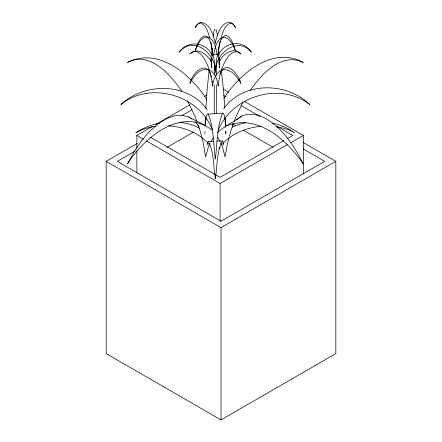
<?xml version="1.0" encoding="UTF-8"?>
<svg xmlns="http://www.w3.org/2000/svg" width="442" height="442" viewBox="0 0 442 442"><rect width="100%" height="100%" fill="white"/><g stroke="black" fill="none" stroke-linecap="round" stroke-linejoin="round"><path stroke-width="0.66" d="M205.077 125.611L205.392 117.462M211.596 58.018L211.342 67.836L211.906 57.322L212.569 54.51L218.138 54.117L219.055 59.858L219.348 67.836L219.088 58.239M204.856 133.556L204.939 131.561M211.701 55.421L212.083 48.134M205.823 108.721L207.099 90.19L209.066 71.007M205.226 125.6L206.326 116.412L207.132 114.202L222.663 113.119L223.597 113.478C225.298 117.892 225.238 122.732 225.597 127.384M218 54.372L220.088 41.415M213.116 36.111L214.221 30.067L214.63 29.487L215.011 29.901M207.027 145.131L207.751 141.959L208.431 141.396L213.713 141.202M218.083 51.095L218.287 49.88M218.597 48.056L218.801 46.846M210.497 61.278L211.171 57.493M213.779 53.703C215.155 47.614 216.779 37.995 224.448 37.299C230.636 38.774 233.238 45.554 235.47 50.824C233.597 45.388 232.183 38.448 226.624 35.581L224.757 35.614C220.878 37.609 219.989 42.404 218.906 46.239M215.077 43.288C217.37 35.504 219.729 23.653 229.188 22.1L231.47 22.873L233.586 24.724L235.47 27.586L233.956 25.078L232.26 23.586L230.442 23.155C224.144 25.36 222.663 33.216 220.779 38.857M229.017 137.727L227.437 143.578L225.105 157.026L222.376 146.352L220.58 142.711M229.365 136.429L231.122 129.931L233.47 123.539M234.172 121.622L236.05 116.511L243.111 101.964M217.746 54.134L216.47 59.974L215.348 72.902L214.221 60.25L213.375 55.532L212.961 54.537L212.569 54.51M219.851 74.527C225.232 58.283 238.967 74.234 240.824 83.439C237.404 77.03 232.006 69.554 223.939 69.687C216.309 70.864 213.392 79.427 212.514 86.102L211.884 80.726L209.956 72.156M218.16 130.489C231.917 95.953 280.04 81.422 309.765 104.522C286.582 81.836 243.216 81.295 223.597 108.837M210.033 143.65L208.497 146.6L205.585 157.026L203.403 143.512L199.806 129.749L197.95 124.583M210.956 141.876L213.105 137.744M218.011 56.178C223.304 41.73 242.879 39.001 251.376 52.101C237.498 35.951 216.215 53.057 215.348 70.145C214.818 52.802 193.088 35.327 179.319 52.101C187.369 39.736 207.044 42.067 212.248 55.775M223.928 98.406C239.641 73.72 272.714 45.498 303.195 62.46C281.526 51.852 261.454 74.4 250.205 90.334M218.923 62.278C222.42 54.581 233.431 45.824 240.824 54.023C236.669 48.858 229.89 53.366 227.315 57.814C221.751 66.189 219.215 76.201 218.177 86.102C217.381 79.333 214.574 70.532 206.823 69.3C198.624 69.201 193.253 76.902 189.872 83.439C192.524 72.261 207.359 58.493 211.486 77.223M222.663 113.119C216.652 127.418 217.365 143.805 215.348 159.032C213.337 144.064 214 127.959 208.066 113.903M218.845 148.937L219.972 147.263M232.105 125.191L233.326 123.561M217.508 132.733C224.481 125.865 233.978 121.926 241.785 116.053C249.26 112.87 257.498 114.445 264.576 117.881C282.499 128.003 294.25 145.882 303.195 163.899C287.201 140.114 257.526 113.588 226.796 125.766M221.47 145.031C231.288 133.688 246.1 127.578 260.852 126.373M223.691 144.877L222.972 141.534L222.293 140.893C216.574 152.269 217.331 166.236 215.348 178.706C213.375 166.391 214.066 152.65 208.431 141.396M236.315 119.915L241.785 116.053M136.865 147.855L136.865 135.434L152.324 126.506M155.893 124.445L189.789 104.876M204.657 96.295L207.033 94.919M182.005 115.495L192.126 109.649M302.936 142.346L335.832 161.336L335.832 353.6L221 419.9L106.168 353.6L106.168 161.336L137.269 143.379M135.175 151.015L117.296 161.336L221 221.21L324.704 161.336L303.251 148.948M167.12 147.291L193.32 132.164M283.83 140.589L220.116 177.375L150.446 137.153M287.405 138.528L292.764 135.434L277.283 126.495M146.379 140.926L220.116 183.496L287.311 144.7M290.88 142.644L303.372 135.434L303.372 174.082M106.168 161.336L221 227.636L335.832 161.336M232.332 127.075L239.42 124.191L245.934 122.611M155.479 126.313L150.065 127.18L142.534 129.512L135.838 132.804C142.981 128.047 151.053 124.71 159.496 123.147M217.011 141.081L222.293 140.893M168.606 125.843C183.9 126.821 199.447 132.937 209.464 144.877M179.833 122.379C186.762 123.031 193.679 125.009 199.745 128.44M276.532 126.815L280.576 127.423L288.112 129.644L294.858 132.804L288.156 128.655L280.626 125.357L272.504 123.009M204.254 124.915L188.618 116.942L181.69 115.191L174.071 115.826L165.993 118.837L157.706 124.125L149.462 131.534L141.523 140.832L134.125 151.733L127.5 163.899C143.705 137.887 181.435 106.213 211.779 130.031M223.088 89.085L228.442 92.174M244.498 101.445L303.372 135.434M223.691 95.549L225.475 96.583M240.956 105.522L260.012 116.522M232.619 123.915L235.597 125.633M243.338 130.103L273.112 147.291M136.865 135.434L143.407 139.208M188.618 116.942L189.712 117.688M190.811 118.434L191.905 119.174M207.221 109.66C187.535 82.273 144.556 82.356 120.931 104.522C150.197 80.659 198.988 95.002 212.414 129.788M195.049 121.561L199.16 126.815M181.944 91.356C170.579 74.985 149.783 50.476 127.5 62.46C158.369 46.642 190.938 74.67 206.768 99.444M211.668 62.521C208.105 54.952 197.419 46.244 189.872 54.023C199.447 44.907 207.138 63.223 209.425 70.217M216.066 29.702L216.895 31.946L217.486 35.763M187.513 100.87L194.922 116.185L196.784 121.351M217.884 137.258L219.983 141.501M214.21 67.571L214.657 68.792M209.806 37.957C207.944 32.509 206.458 24.78 200.248 22.824L198.425 23.338L196.729 24.94L195.22 27.586L197.115 24.857L199.237 23.122L201.513 22.431C210.823 24.133 213.226 35.703 215.547 43.443M210.917 42.471L212.779 55.018M212.337 49.841C211.331 44.974 210.63 38.769 205.889 36.067L204.038 36.023C198.557 38.747 197.099 45.526 195.22 50.824C197.53 45.2 200.994 35.808 208.613 37.161C214.773 40.587 216 48.493 217.094 54.836M219.403 57.438L219.961 60.593M212.226 80.963L212.42 82.212M221.243 68.935L223.558 90.511L224.779 107.964M212.574 51.2L212.845 53.88M218.558 47.681L218.978 55.521M225.276 117.528L225.641 126.953M225.757 131.501L225.834 133.556L225.779 131.578M221 227.636L221 419.9M220.116 183.496L220.116 221.459M216.453 65.648L216.453 75.25M216.453 84.853L216.453 113.66M214.243 67.018L214.243 74.565M214.243 84.853L214.243 113.66M136.865 150.617L136.865 172.7"/></g></svg>
